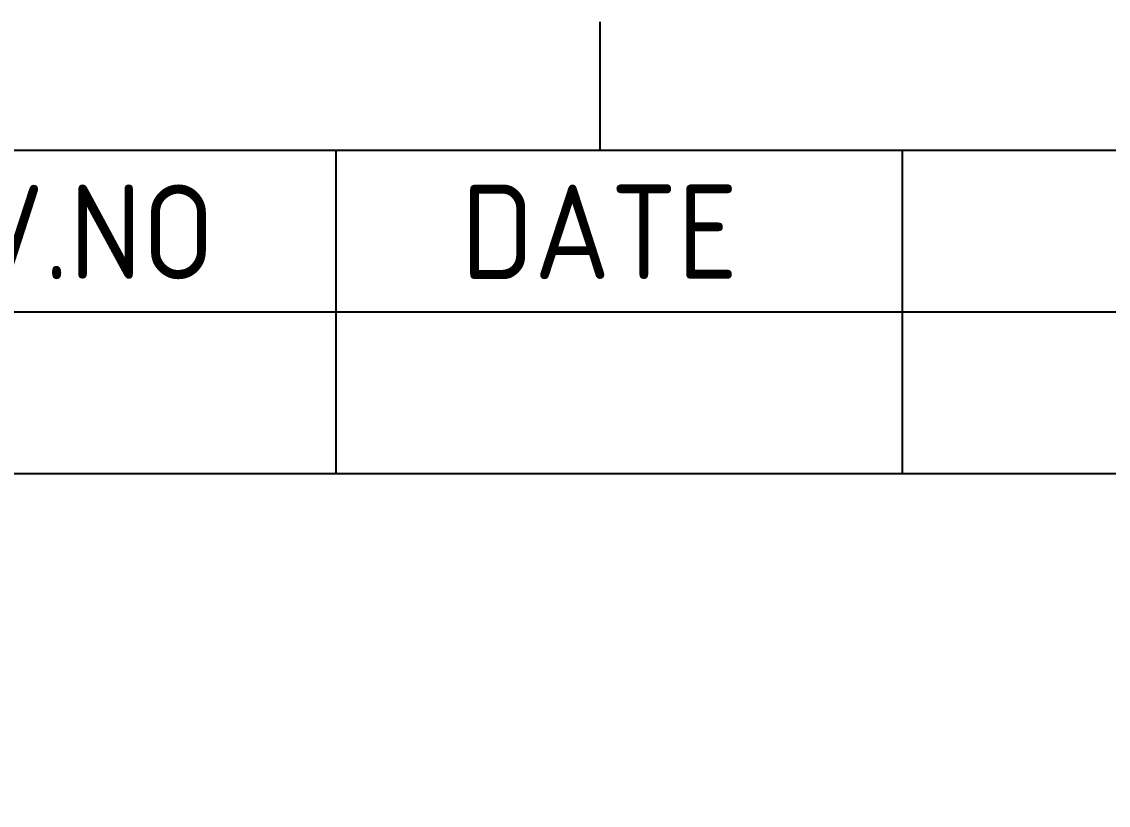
# Model space of a CAD drawing. Header units: millimetres. Extents: x 0 to 2375, y 0 to 3360.
# Drawn here: x 794 to 880.4, y 3278.1 to 3340.3 of the extents above; entities that cross this region are included whole.
import ezdxf

# ---------------------------------------------------------------- set-up
doc = ezdxf.new("R2010")
doc.units = ezdxf.units.MM
doc.layers.add('DPJA0641_Hot Stamping Coil$0$경계(ISO)', color=7, linetype='Continuous', lineweight=25)
doc.layers.add('DPJA0641_Hot Stamping Coil$0$기호(ISO)', color=5, linetype='Continuous', lineweight=25)
doc.styles.add('DPJA0641_Hot Stamping Coil$0$ISO ProportionalPSTEK', font='isocp.shx')

# ---------------------------------------------------------------- blocks, each defined once
blk = doc.blocks.new('DPJA0641_Hot Stamping Coil$0$경계 Default Border')
at = {"layer": 'DPJA0641_Hot Stamping Coil$0$경계(ISO)'}
blk.add_line((280, 287), (280, 290.4), dxfattribs=at)
at = {"layer": 'DPJA0641_Hot Stamping Coil$0$경계(ISO)', "flags": 128}
blk.add_lwpolyline([(10, 10), (10, 287), (410, 287), (410, 10), (10, 10)], dxfattribs=at)
blk = doc.blocks.new('DPJA0641_Hot Stamping Coil$0$리비전 내역')
at = {"layer": 'DPJA0641_Hot Stamping Coil$0$기호(ISO)'}
for p, q in [((258, 287), (410, 287)), ((273, 287), (273, 282.72)), ((288, 287), (288, 282.72)), ((258, 282.72), (410, 282.72)), ((273, 282.72), (273, 278.44)), ((288, 282.72), (288, 278.44)), ((258, 278.44), (410, 278.44))]:
    blk.add_line(p, q, dxfattribs=at)
at = {"layer": 'DPJA0641_Hot Stamping Coil$0$기호(ISO)', "color": 2, "char_height": 2.5, "attachment_point": 7, "style": 'DPJA0641_Hot Stamping Coil$0$ISO ProportionalPSTEK'}
for s, insert in [('REV.NO', (259.787, 283.583)), ('DATE', (276.314, 283.583))]:
    blk.add_mtext(s, dxfattribs=dict(at, insert=insert))
blk = doc.blocks.new('DPJA0641_Hot Stamping Coil')
at = {"xscale": 3, "yscale": 3, "zscale": 3}
blk.add_blockref('DPJA0641_Hot Stamping Coil$0$경계 Default Border', (0, 0), dxfattribs=at)
at = {"layer": 'DPJA0641_Hot Stamping Coil$0$기호(ISO)', "xscale": 3, "yscale": 3, "zscale": 3}
blk.add_blockref('DPJA0641_Hot Stamping Coil$0$리비전 내역', (0, 0), dxfattribs=at)

msp = doc.modelspace()

# ---------------------------------------------------------------- block references
msp.add_blockref('DPJA0641_Hot Stamping Coil', (0, 2469.13))

doc.saveas('drawing.dxf')
